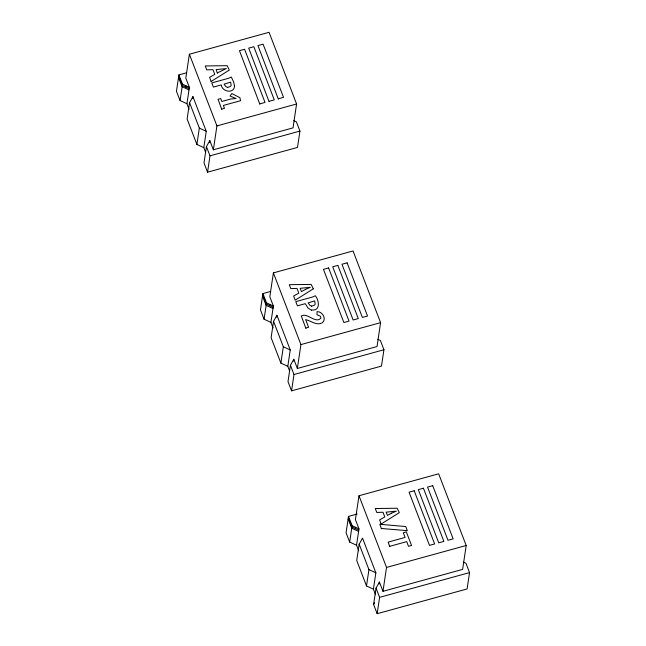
<?xml version="1.0" encoding="UTF-8"?>
<svg xmlns="http://www.w3.org/2000/svg" width="646" height="646" viewBox="0 0 646 646"><rect width="100%" height="100%" fill="white"/><g stroke="black" fill="none" stroke-linecap="round" stroke-linejoin="round"><path stroke-width="0.97" d="M189.06 109.263L186.928 103.707L180.056 100.542L182.519 84.19L178.902 74.904L186.637 72.78M178.902 74.904L176.455 91.248L180.056 100.542M293.785 120.632L296.385 121.836L299.938 131.081L297.491 147.425L207.552 172.183L203.999 162.937L206.437 146.594L209.805 140.553L213.358 149.799L293.018 127.876L296.587 103.99L269.051 32.3L189.383 54.232L185.814 78.118L189.367 87.363L186.928 103.707M189.181 88.623L185.757 87.032L185.943 85.781L182.519 84.19M203.805 147.643L206.252 131.299L192.92 96.617L189.561 102.657L187.114 119.001L196.893 144.438L203.805 147.643L205.581 152.27M192.637 98.539L192.92 96.617M196.893 144.438L199.331 128.094L189.561 102.657M211.145 81.767L209.619 77.318L214.771 74.363L212.97 69.663L206.76 69.881L205.258 65.957L227.15 65.674L229.298 70.091L211.194 81.42M217.363 73.208L216.16 69.574L226.31 68.589L217.419 72.853M209.514 142.475L209.805 140.553M207.552 172.183L209.99 155.839L206.437 146.594M213.358 149.799L216.927 125.913L189.383 54.232M221.772 109.424L218.057 99.282L220.722 98.555L221.844 101.462L230.897 98.975L236.073 98.531L230.049 96.068L231.793 93.533L239.892 97.659L240.57 100.695L223.363 105.427L224.485 108.342L221.82 109.077M227.4 87.581L230.501 86.37L231.171 85.401L230.622 82.147L224.089 84.158L226.076 86.774L227.457 87.226M259.829 104.216L239.456 50.679L244.592 49.258L265.022 102.448L259.886 103.861M269.083 101.664L248.702 48.127L253.846 46.714L274.275 99.904L269.14 101.317M278.337 99.121L257.956 45.583L263.092 44.17L283.529 97.352L278.386 98.765M270.634 291.443L262.898 293.575L260.459 309.918L264.053 319.205L270.924 322.378L273.056 327.926M264.053 319.205L266.523 302.861L262.898 293.575M377.789 339.295L380.381 340.499L383.934 349.744L381.495 366.088L291.548 390.854L287.995 381.6L290.442 365.256L293.801 359.216L297.354 368.47L377.022 346.539L380.591 322.653L353.047 250.963L273.387 272.895L269.818 296.78L273.371 306.034L270.924 322.378M273.185 307.286L269.762 305.703L269.947 304.444L266.523 302.861M287.809 366.314L290.248 349.97L276.924 315.28L273.557 321.32L271.118 337.664L280.889 363.1L287.809 366.314L289.586 370.933M276.633 317.202L276.924 315.28M280.889 363.1L283.328 346.757L273.557 321.32M293.51 361.138L293.801 359.216M291.548 390.854L293.995 374.51L290.442 365.256M297.354 368.47L300.923 344.584L273.387 272.895M305.881 328.378L301.286 315.926L303.814 315.232C309.297 315.014 316.653 323.573 320.957 317.985L320.319 316.169L316.968 314.747L317.057 311.638C322.483 311.348 326.941 319.1 322.217 322.79C316.766 326.004 311.009 320.755 305.639 319.6L308.594 327.296L305.929 328.031M311.429 306.317L314.529 305.106L315.2 304.137L314.65 300.891L308.118 302.893L310.104 305.51L311.485 305.97M311.598 310.346L307.948 307.989L305.308 303.668L297.41 305.841L295.795 301.642L312.599 297.015L315.305 295.763C319.205 300.455 320.658 311.21 311.655 309.991M357.214 514.022L348.509 516.42L346.062 532.764L349.664 542.051L356.535 545.224L358.667 550.772M348.509 516.42L352.127 525.707L349.664 542.051M463.392 562.141L465.992 563.344L469.545 572.598L467.098 588.942L377.159 613.7L373.606 604.454L376.045 588.11L379.412 582.07L382.965 591.316L462.625 569.384L466.194 545.499L438.658 473.817L358.99 495.748L355.421 519.634L358.974 528.88L356.535 545.224M358.788 530.14L355.365 528.549L355.55 527.289L352.127 525.707M373.412 589.16L375.859 572.816L362.527 538.134L359.168 544.174L356.721 560.51L366.5 585.954L373.412 589.16L375.544 594.708M366.5 585.954L368.939 569.611L359.168 544.174M381.156 524.342L379.638 519.885L384.79 516.929L382.981 512.238L376.78 512.448L375.269 508.531L397.161 508.24L399.317 512.658L381.213 523.987M381.415 528.848L379.848 524.277L405.753 526.547L407.327 530.657L381.471 528.501M379.121 583.992L379.412 582.07M377.159 613.7L379.598 597.356L376.045 588.11M382.965 591.316L386.534 567.43L358.99 495.748M389.732 546.653L388.165 542.099L405.107 537.432L403.29 532.716L406.326 531.876L411.55 545.482L408.514 546.314L406.722 541.639L389.78 546.306M373.606 604.454L374.567 602.726M216.927 125.913L296.587 103.99M209.99 155.839L299.938 131.081M300.923 344.584L380.591 322.653M293.995 374.51L383.934 349.744M386.534 567.43L466.194 545.499M379.598 597.356L469.545 572.598M185.757 87.032L182.334 85.45L178.716 76.163M188.995 89.883L182.083 86.685L178.522 77.423M269.762 305.703L266.33 304.113L262.712 294.826M272.992 308.546L266.128 305.372L262.526 296.086M355.365 528.549L351.941 526.966L348.323 517.68M358.603 531.392L351.739 528.226L348.129 518.932M185.943 85.781L189.367 87.363M199.331 128.094L206.252 131.299M269.947 304.444L273.371 306.034M283.328 346.757L290.248 349.97M355.55 527.289L358.974 528.88M368.939 569.611L375.859 572.816M234.546 86.201C234.07 94.066 222.022 91.877 221.279 84.933L213.382 87.105L211.767 82.898L228.571 78.279L231.276 77.027L233.626 81.88L234.546 86.201M313.326 288.827L295.222 300.156L293.647 296.054L298.799 293.098L296.999 288.407L290.789 288.617L289.287 284.692L311.178 284.41L313.326 288.827M305.639 289.311L301.448 291.588L300.188 288.31L310.338 287.325L305.639 289.311M391.621 513.142L387.43 515.419L386.171 512.141L396.321 511.164L391.621 513.142M328.596 267.928L323.452 269.342L343.882 322.524L349.026 321.11L328.596 267.928M337.842 265.377L332.706 266.79L353.136 319.98L358.28 318.567L337.842 265.377M347.096 262.833L341.952 264.246L362.39 317.436L367.526 316.015L347.096 262.833M414.199 490.774L409.063 492.187L429.493 545.377L434.629 543.964L414.199 490.774M423.453 488.231L418.309 489.644L438.747 542.826L443.883 541.413L423.453 488.231M432.707 485.679L427.563 487.092L447.993 540.282L453.137 538.869L432.707 485.679"/></g></svg>
